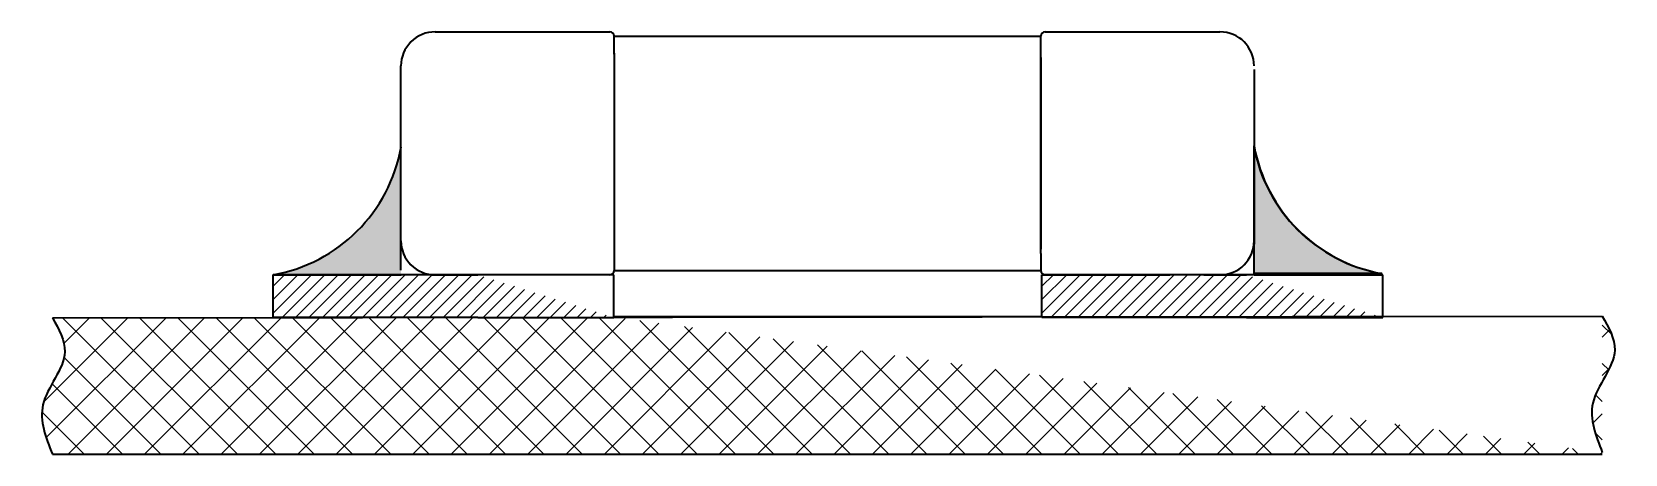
# Model space of a CAD drawing. Header units: inches. Extents: x -14 to 5184, y -66 to 1689.
# Drawn here: x 1910.68 to 1948.03, y 1437.38 to 1447.29 of the extents above; entities that cross this region are included whole.
import ezdxf

# ---------------------------------------------------------------- set-up
doc = ezdxf.new("R2010")
doc.units = ezdxf.units.IN
doc.header["$MEASUREMENT"] = 0

msp = doc.modelspace()

# ---------------------------------------------------------------- hatches: boundary and pattern name
at = {"lineweight": 9, "transparency": 33554607}
h = msp.add_hatch(color=0, dxfattribs=at)
h.dxf.hatch_style = 1
edge = h.paths.add_edge_path()
edge.add_arc((1915.679281129402, 1445.242222038403), 3.715269698839507, 280.1818649510738, 349.8181350489775)
edge.add_line((1919.336041307901, 1444.585461859904), (1919.336041307901, 1441.585461859904))
edge.add_line((1919.336041307901, 1441.585461859904), (1916.336041307901, 1441.585461859904))
h = msp.add_hatch(color=0, dxfattribs=at)
h.dxf.hatch_style = 1
edge = h.paths.add_edge_path()
edge.add_arc((1942.979324293426, 1445.271511360287), 3.715269698839507, 190.1818649510225, 259.8181350489262, ccw=False)
edge.add_line((1939.322564114927, 1444.614751181789), (1939.322564114927, 1441.614751181789))
edge.add_line((1939.322564114927, 1441.614751181789), (1942.322564114927, 1441.614751181789))
h = msp.add_hatch(dxfattribs=at)
h.set_pattern_fill('ANSI31', color=0, scale=0.07)
h.set_pattern_definition([(45, (-1841.008596356208, -817.400709974735), (-0.1571544821187102, 0.1571544821187102), [])])
h.paths.add_polyline_path([(1924.325192059131, 1441.585461859905), (1916.336041307904, 1441.585461859905), (1916.336041307904, 1440.585461859905), (1921.131548962692, 1440.585461859905), (1924.325192059131, 1440.585461859905)], flags=17)
edge = h.paths.add_edge_path(flags=0)
edge.add_line((1921.131548962692, 1440.585461859905), (1924.325192059131, 1440.585461859905))
edge = h.paths.add_edge_path(flags=0)
edge.add_line((1921.131548962692, 1440.585461859905), (1916.336041307904, 1440.585461859905))
edge = h.paths.add_edge_path(flags=0)
edge.add_line((1916.336041307904, 1440.585461859905), (1916.336041307904, 1441.585461859905))
edge = h.paths.add_edge_path(flags=0)
edge.add_line((1924.325192059131, 1441.585461859905), (1916.336041307904, 1441.585461859905))
edge = h.paths.add_edge_path(flags=0)
edge.add_line((1924.325192059131, 1440.585461859905), (1924.325192059131, 1441.585461859905))
h.paths.add_polyline_path([(1924.325192059131, 1441.585461859905), (1916.336041307904, 1441.585461859905)], flags=0)
edge = h.paths.add_edge_path(flags=17)
edge.add_line((1924.325192059131, 1441.585461859905), (1916.336041307904, 1441.585461859905))
edge.add_line((1924.325192059131, 1441.585461859905), (1916.336041307904, 1441.585461859905))
edge.add_line((1924.325192059131, 1441.585461859905), (1916.336041307904, 1441.585461859905))
edge.add_line((1924.325192059131, 1440.585461859905), (1924.325192059131, 1441.585461859905))
edge.add_line((1920.131548962692, 1441.585461859905), (1921.131548962692, 1441.585461859905))
at = {"lineweight": 9, "transparency": 33554687}
h = msp.add_hatch(dxfattribs=at)
h.set_pattern_fill('ANSI31', color=0, scale=0.07)
h.set_pattern_definition([(45, (-1822.985901194842, -817.4016553520842), (-0.1571544821187102, 0.1571544821187102), [])])
h.paths.add_polyline_path([(1942.347887220497, 1441.584516482556), (1934.358736469269, 1441.584516482556), (1934.358736469269, 1440.584516482556), (1939.154244124058, 1440.584516482556), (1942.347887220497, 1440.584516482556)], flags=17)
edge = h.paths.add_edge_path(flags=0)
edge.add_line((1939.154244124058, 1440.584516482556), (1942.347887220497, 1440.584516482556))
edge = h.paths.add_edge_path(flags=0)
edge.add_line((1939.154244124058, 1440.584516482556), (1934.358736469269, 1440.584516482556))
edge = h.paths.add_edge_path(flags=0)
edge.add_line((1934.358736469269, 1440.584516482556), (1934.358736469269, 1441.584516482556))
edge = h.paths.add_edge_path(flags=0)
edge.add_line((1942.347887220497, 1441.584516482556), (1934.358736469269, 1441.584516482556))
edge = h.paths.add_edge_path(flags=0)
edge.add_line((1942.347887220497, 1440.584516482556), (1942.347887220497, 1441.584516482556))
h.paths.add_polyline_path([(1942.347887220497, 1441.584516482556), (1934.358736469269, 1441.584516482556)], flags=0)
edge = h.paths.add_edge_path(flags=17)
edge.add_line((1942.347887220497, 1441.584516482556), (1934.358736469269, 1441.584516482556))
edge.add_line((1942.347887220497, 1441.584516482556), (1934.358736469269, 1441.584516482556))
edge.add_line((1942.347887220497, 1441.584516482556), (1934.358736469269, 1441.584516482556))
edge.add_line((1942.347887220497, 1440.584516482556), (1942.347887220497, 1441.584516482556))
edge.add_line((1938.154244124058, 1441.584516482556), (1939.154244124058, 1441.584516482556))
at = {"lineweight": 9, "transparency": 33554607}
h = msp.add_hatch(dxfattribs=at)
h.set_pattern_fill('ANSI37', color=0, scale=0.2)
h.set_pattern_definition([(45, (-1940.813366435072, -865.8664089027293), (-0.4490128060534576, 0.4490128060534577), []), (135, (-1940.813366435072, -865.8664089027293), (-0.4490128060534577, -0.4490128060534576), [])])
edge = h.paths.add_edge_path()
edge.add_line((1911.159277075797, 1440.57976293191), (1947.494280691861, 1440.61976293191))
edge.add_line((1934.326778883829, 1440.59976293191), (1924.326778883829, 1440.59976293191))
edge.add_spline(control_points=[(1911.159277075797, 1440.57976293191), (1911.308692741347, 1440.311649575274), (1911.694971232554, 1439.618506573881), (1910.678877683549, 1438.610076701319), (1911.006611603606, 1437.770742678309), (1911.159277075798, 1437.379762931911)], knot_values=[0, 0, 0, 0, 0.8504238229826812, 2.19856753319569, 3.374193401894372, 3.374193401894372, 3.374193401894372, 3.374193401894372], degree=3, periodic=0)
edge.add_line((1911.159277075797, 1437.379762931911), (1947.494280691861, 1437.379762931911))
edge.add_spline(control_points=[(1947.494280691861, 1440.61976293191), (1947.64369635741, 1440.351649575274), (1948.029974848616, 1439.658506573881), (1947.013881299613, 1438.650076701319), (1947.341615219669, 1437.810742678309), (1947.494280691861, 1437.419762931911)], knot_values=[0, 0, 0, 0, 0.8504238229823695, 2.198567533195379, 3.37419340189406, 3.37419340189406, 3.37419340189406, 3.37419340189406], degree=3, periodic=0)

# ---------------------------------------------------------------- linework, layer by layer
at = {"lineweight": 35, "transparency": 33554607}
for p, q in [((1920.131548962697, 1447.285461859906), (1924.231548962696, 1447.285461859906)), ((1924.331548945212, 1447.185461859906), (1934.331548945212, 1447.185461859906)), ((1924.331549032522, 1446.762800655109), (1924.331548966659, 1447.184819431259)), ((1934.331549032635, 1446.785461859906), (1934.331548962697, 1447.185461859906)), ((1934.431548962697, 1447.285461859906), (1938.531548962696, 1447.285461859906)), ((1924.331549032635, 1446.785461859906), (1924.331549032635, 1442.085461859906)), ((1924.331549032635, 1446.685461859906), (1924.331549032635, 1442.185461859906)), ((1934.331549032635, 1442.085461859906), (1934.331549032635, 1446.785461859906)), ((1934.331549032635, 1446.685461859906), (1934.331549032635, 1442.185461859906)), ((1919.331548910243, 1442.385461859906), (1919.331548910243, 1446.485461859906)), ((1939.331548910242, 1446.403742513596), (1939.331548910242, 1442.303742513595)), ((1924.331549032635, 1442.085461859906), (1924.331548962697, 1441.685461859906)), ((1934.331549032635, 1442.08655134349), (1934.331548962887, 1441.685463343626)), ((1916.3360413079, 1441.585461859904), (1919.3360413079, 1441.585461859904)), ((1919.3360413079, 1441.585461859904), (1917.3360413079, 1441.585461859904)), ((1924.231548962696, 1441.585461859906), (1920.131548962697, 1441.585461859906)), ((1924.331548945212, 1441.685461859906), (1934.331548945212, 1441.685461859906)), ((1934.358736469266, 1441.584516482555), (1937.358736469266, 1441.584516482555)), ((1938.531548962696, 1441.585461859906), (1934.431548962697, 1441.585461859906)), ((1937.358736469266, 1441.584516482555), (1935.358736469266, 1441.584516482555)), ((1942.254244124062, 1441.584516482556), (1938.154244124063, 1441.584516482556)), ((1942.322564114927, 1441.614751181789), (1939.322564114927, 1441.614751181789)), ((1939.322564114927, 1441.614751181789), (1941.322564114927, 1441.614751181789)), ((1934.326778883829, 1440.59976293191), (1924.326778883829, 1440.59976293191))]:
    msp.add_line(p, q, dxfattribs=at)
at = {"color": 0, "lineweight": 35, "transparency": 33554607}
for p, q in [((1919.331548910243, 1441.696470528098), (1919.331548910243, 1444.696470528098)), ((1939.331548910242, 1441.614751181789), (1939.331548910242, 1444.614751181789)), ((1919.336041307901, 1441.585461859904), (1916.336041307901, 1441.585461859904)), ((1924.325192059131, 1441.585461859905), (1916.336041307904, 1441.585461859905)), ((1916.336041307904, 1440.585461859905), (1916.336041307904, 1441.585461859905)), ((1920.131548962692, 1441.585461859905), (1921.131548962692, 1441.585461859905)), ((1924.325192059131, 1440.585461859905), (1924.325192059131, 1441.585461859905)), ((1937.358736469267, 1441.584516482555), (1934.358736469267, 1441.584516482555)), ((1942.347887220497, 1441.584516482556), (1934.358736469269, 1441.584516482556)), ((1934.358736469269, 1440.584516482556), (1934.358736469269, 1441.584516482556)), ((1938.154244124058, 1441.584516482556), (1939.154244124058, 1441.584516482556)), ((1939.322564114927, 1441.614751181789), (1942.322564114927, 1441.614751181789)), ((1939.329447094933, 1441.584516482556), (1942.329447094933, 1441.584516482556)), ((1942.347887220497, 1440.584516482556), (1942.347887220497, 1441.584516482556)), ((1911.159277075797, 1440.57976293191), (1947.494280691861, 1440.61976293191)), ((1921.131548962692, 1440.585461859905), (1916.336041307904, 1440.585461859905)), ((1921.131548962692, 1440.585461859905), (1924.325192059131, 1440.585461859905)), ((1939.154244124058, 1440.584516482556), (1934.358736469269, 1440.584516482556)), ((1939.154244124058, 1440.584516482556), (1942.347887220497, 1440.584516482556)), ((1911.159277075797, 1437.379762931911), (1947.494280691861, 1437.379762931911))]:
    msp.add_line(p, q, dxfattribs=at)
at = {"lineweight": 35, "transparency": 33554607}
for centre, radius, start, end in [((1920.131548910236, 1446.485461859913), 0.79999999999318, 89.9999962428019, 179.9999962784974), ((1924.231548962696, 1447.185461859906), 0.1000000000000015, 0, 90), ((1934.431548962697, 1447.185461859906), 0.1000000000000015, 90, 180), ((1938.53154891025, 1446.485461859913), 0.7999999999931198, 359.9999962784974, 89.99999624376593), ((1920.13154891024, 1442.385461859902), 0.7999999999971241, 180.0000037215026, 270.0000037569115), ((1938.531548910246, 1442.385461859902), 0.7999999999971424, 270.0000037565206, 3.721502607464828e-06), ((1924.231548962696, 1441.685461859906), 0.1000000000000006, 270, 0), ((1934.431548962697, 1441.685461859906), 0.1000000000000006, 180, 270)]:
    msp.add_arc(centre, radius, start, end, dxfattribs=at)
at = {"color": 0, "lineweight": 35, "transparency": 33554607}
for centre, start, end in [((1915.679281129402, 1445.242222038403), 280.1818649510738, 349.8181350489786), ((1942.979324293426, 1445.271511360287), 190.1818649510214, 259.8181350489262), ((1942.988309088741, 1445.271511360287), 190.1818649510214, 259.8181350489524)]:
    msp.add_arc(centre, 3.715269698839507, start, end, dxfattribs=at)
for points in [[(1911.159277075797, 1440.57976293191), (1911.450669692217, 1439.780819240658), (1910.937307514025, 1438.534243636297), (1911.159277075798, 1437.379762931911)], [(1947.494280691861, 1440.61976293191), (1947.78567330828, 1439.820819240658), (1947.272311130087, 1438.574243636297), (1947.494280691861, 1437.419762931911)]]:
    msp.add_spline(points, degree=3, dxfattribs=at)

doc.saveas('drawing.dxf')
